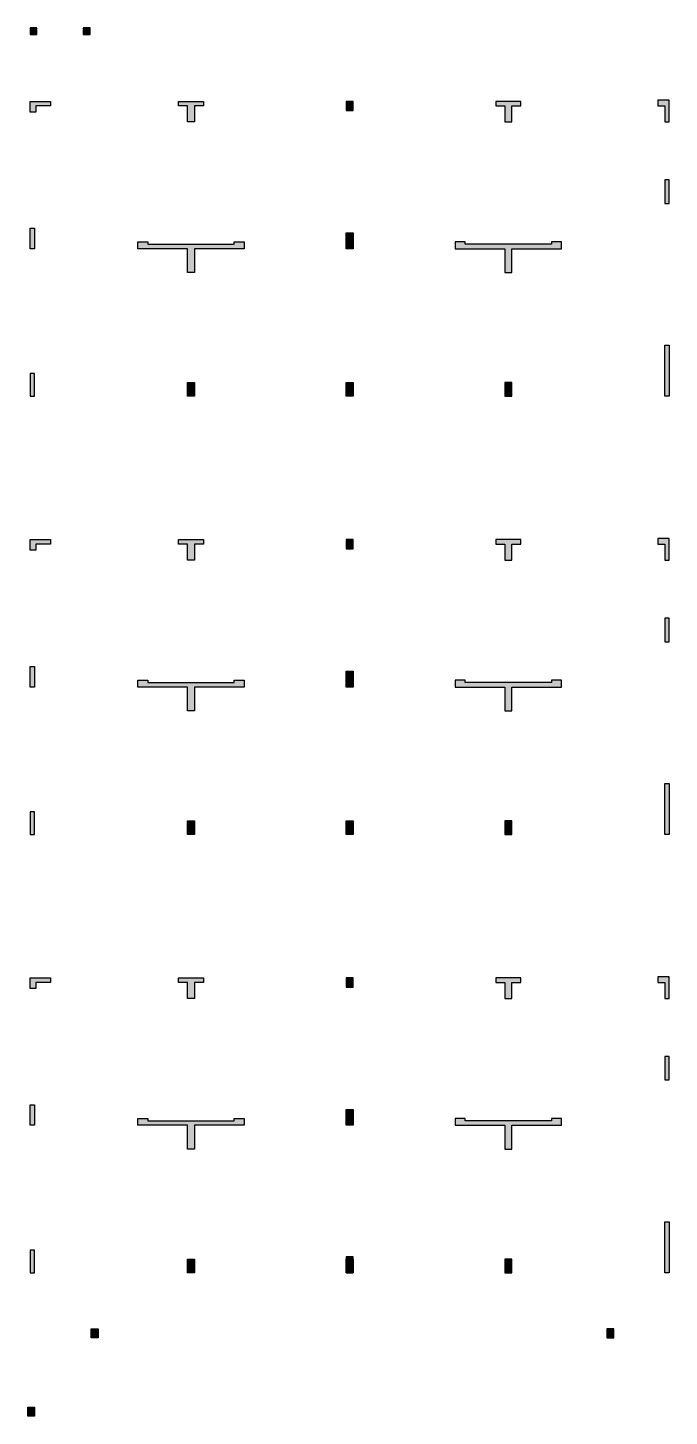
# Model space of a CAD drawing. Header units: millimetres. Extents: x 365176 to 393476, y 145558 to 206793.
import ezdxf

# ---------------------------------------------------------------- set-up
doc = ezdxf.new("R2010")
doc.units = ezdxf.units.MM
doc.header["$LTSCALE"] = 1000
for name, color, linetype in [('S-COLU-HATCH', 30, 'Continuous'), ('S-COLU-LINE1', 6, 'Continuous'), ('S-WALL-LINE1', 12, 'Continuous')]:
    doc.layers.add(name, color=color, linetype=linetype)

msp = doc.modelspace()

# ---------------------------------------------------------------- hatches: boundary and pattern name
at = {"layer": 'S-COLU-HATCH', "linetype": 'ByBlock'}
h = msp.add_hatch(color=0, dxfattribs=at)
h.dxf.hatch_style = 1
h.paths.add_polyline_path([(365276, 206493), (365576, 206493), (365576, 206793), (365276, 206793)])
h = msp.add_hatch(color=0, dxfattribs=at)
h.dxf.hatch_style = 1
h.paths.add_polyline_path([(367626, 206493), (367926, 206493), (367926, 206793), (367626, 206793)])
at = {"layer": 'S-COLU-HATCH'}
h = msp.add_hatch(color=0, dxfattribs=at)
h.dxf.hatch_style = 1
h.paths.add_polyline_path([(365276, 203078), (365276, 203548), (366176, 203548), (366176, 203348), (365526, 203348), (365526, 203078)])
h = msp.add_hatch(color=0, dxfattribs=at)
h.dxf.hatch_style = 1
h.paths.add_polyline_path([(371826, 203348), (371826, 203548), (372926, 203548), (372926, 203348), (372526, 203348), (372526, 202648), (372226, 202648), (372226, 203348)])
h = msp.add_hatch(color=0, dxfattribs=at)
h.dxf.hatch_style = 1
h.paths.add_polyline_path([(379526, 203548), (379226, 203548), (379226, 203148), (379526, 203148)])
h = msp.add_hatch(color=0, dxfattribs=at)
h.dxf.hatch_style = 1
h.paths.add_polyline_path([(386926, 203348), (386926, 203548), (385826, 203548), (385826, 203348), (386226, 203348), (386226, 202648), (386526, 202648), (386526, 203348)])
h = msp.add_hatch(color=0, dxfattribs=at)
h.dxf.hatch_style = 1
h.paths.add_polyline_path([(393476, 202648), (393476, 203598), (392976, 203598), (392976, 203348), (393276, 203348), (393276, 202648)])
h = msp.add_hatch(color=0, dxfattribs=at)
h.dxf.hatch_style = 1
h.paths.add_polyline_path([(393476, 200088), (393276, 200088), (393276, 199048), (393476, 199048)])
h = msp.add_hatch(color=0, dxfattribs=at)
h.dxf.hatch_style = 1
h.paths.add_polyline_path([(365276, 197948), (365476, 197948), (365476, 197048), (365276, 197048)])
h = msp.add_hatch(color=0, dxfattribs=at)
h.dxf.hatch_style = 1
h.paths.add_polyline_path([(370476, 197248), (374276, 197248), (374276, 197348), (374726, 197348), (374726, 197048), (372526, 197048), (372526, 195998), (372226, 195998), (372226, 197048), (370026, 197048), (370026, 197348), (370476, 197348)])
h = msp.add_hatch(color=0, dxfattribs=at)
h.dxf.hatch_style = 1
h.paths.add_polyline_path([(379226, 197748), (379526, 197748), (379526, 197048), (379226, 197048)])
h = msp.add_hatch(color=0, dxfattribs=at)
h.dxf.hatch_style = 1
h.paths.add_polyline_path([(388276, 197248), (384476, 197248), (384476, 197348), (384026, 197348), (384026, 197048), (386226, 197048), (386226, 195998), (386526, 195998), (386526, 197048), (388726, 197048), (388726, 197348), (388276, 197348)])
h = msp.add_hatch(color=0, dxfattribs=at)
h.dxf.hatch_style = 1
h.paths.add_polyline_path([(393476, 190548), (393276, 190548), (393276, 192798), (393476, 192798)])
h = msp.add_hatch(color=0, dxfattribs=at)
h.dxf.hatch_style = 1
h.paths.add_polyline_path([(365276, 190548), (365476, 190548), (365476, 191548), (365276, 191548)])
h = msp.add_hatch(color=0, dxfattribs=at)
h.dxf.hatch_style = 1
h.paths.add_polyline_path([(372226, 191148), (372526, 191148), (372526, 190548), (372226, 190548)])
h = msp.add_hatch(color=0, dxfattribs=at)
h.dxf.hatch_style = 1
h.paths.add_polyline_path([(379526, 190548), (379226, 190548), (379226, 191148), (379526, 191148)])
h = msp.add_hatch(color=0, dxfattribs=at)
h.dxf.hatch_style = 1
h.paths.add_polyline_path([(386526, 191148), (386226, 191148), (386226, 190548), (386526, 190548)])
h = msp.add_hatch(color=0, dxfattribs=at)
h.dxf.hatch_style = 1
h.paths.add_polyline_path([(365276, 183748), (365276, 184218), (366176, 184218), (366176, 184018), (365526, 184018), (365526, 183748)])
h = msp.add_hatch(color=0, dxfattribs=at)
h.dxf.hatch_style = 1
h.paths.add_polyline_path([(371826, 184018), (371826, 184218), (372926, 184218), (372926, 184018), (372526, 184018), (372526, 183318), (372226, 183318), (372226, 184018)])
h = msp.add_hatch(color=0, dxfattribs=at)
h.dxf.hatch_style = 1
h.paths.add_polyline_path([(379526, 184218), (379226, 184218), (379226, 183818), (379526, 183818)])
h = msp.add_hatch(color=0, dxfattribs=at)
h.dxf.hatch_style = 1
h.paths.add_polyline_path([(386926, 184018), (386926, 184218), (385826, 184218), (385826, 184018), (386226, 184018), (386226, 183318), (386526, 183318), (386526, 184018)])
h = msp.add_hatch(color=0, dxfattribs=at)
h.dxf.hatch_style = 1
h.paths.add_polyline_path([(393476, 183318), (393476, 184268), (392976, 184268), (392976, 184018), (393276, 184018), (393276, 183318)])
h = msp.add_hatch(color=0, dxfattribs=at)
h.dxf.hatch_style = 1
h.paths.add_polyline_path([(393476, 180758), (393276, 180758), (393276, 179718), (393476, 179718)])
h = msp.add_hatch(color=0, dxfattribs=at)
h.dxf.hatch_style = 1
h.paths.add_polyline_path([(365276, 178618), (365476, 178618), (365476, 177718), (365276, 177718)])
h = msp.add_hatch(color=0, dxfattribs=at)
h.dxf.hatch_style = 1
h.paths.add_polyline_path([(379226, 178418), (379526, 178418), (379526, 177718), (379226, 177718)])
h = msp.add_hatch(color=0, dxfattribs=at)
h.dxf.hatch_style = 1
h.paths.add_polyline_path([(370476, 177918), (374276, 177918), (374276, 178018), (374726, 178018), (374726, 177718), (372526, 177718), (372526, 176668), (372226, 176668), (372226, 177718), (370026, 177718), (370026, 178018), (370476, 178018)])
h = msp.add_hatch(color=0, dxfattribs=at)
h.dxf.hatch_style = 1
h.paths.add_polyline_path([(388276, 177918), (384476, 177918), (384476, 178018), (384026, 178018), (384026, 177718), (386226, 177718), (386226, 176668), (386526, 176668), (386526, 177718), (388726, 177718), (388726, 178018), (388276, 178018)])
h = msp.add_hatch(color=0, dxfattribs=at)
h.dxf.hatch_style = 1
h.paths.add_polyline_path([(393476, 171218), (393276, 171218), (393276, 173468), (393476, 173468)])
h = msp.add_hatch(color=0, dxfattribs=at)
h.dxf.hatch_style = 1
h.paths.add_polyline_path([(365276, 171218), (365476, 171218), (365476, 172218), (365276, 172218)])
h = msp.add_hatch(color=0, dxfattribs=at)
h.dxf.hatch_style = 1
h.paths.add_polyline_path([(372226, 171818), (372526, 171818), (372526, 171218), (372226, 171218)])
h = msp.add_hatch(color=0, dxfattribs=at)
h.dxf.hatch_style = 1
h.paths.add_polyline_path([(379526, 171218), (379226, 171218), (379226, 171818), (379526, 171818)])
h = msp.add_hatch(color=0, dxfattribs=at)
h.dxf.hatch_style = 1
h.paths.add_polyline_path([(386526, 171818), (386226, 171818), (386226, 171218), (386526, 171218)])
h = msp.add_hatch(color=0, dxfattribs=at)
h.dxf.hatch_style = 1
h.paths.add_polyline_path([(365276, 164418), (365276, 164888), (366176, 164888), (366176, 164688), (365526, 164688), (365526, 164418)])
h = msp.add_hatch(color=0, dxfattribs=at)
h.dxf.hatch_style = 1
h.paths.add_polyline_path([(371826, 164688), (371826, 164888), (372926, 164888), (372926, 164688), (372526, 164688), (372526, 163988), (372226, 163988), (372226, 164688)])
h = msp.add_hatch(color=0, dxfattribs=at)
h.dxf.hatch_style = 1
h.paths.add_polyline_path([(379526, 164888), (379226, 164888), (379226, 164488), (379526, 164488)])
h = msp.add_hatch(color=0, dxfattribs=at)
h.dxf.hatch_style = 1
h.paths.add_polyline_path([(386926, 164688), (386926, 164888), (385826, 164888), (385826, 164688), (386226, 164688), (386226, 163988), (386526, 163988), (386526, 164688)])
h = msp.add_hatch(color=0, dxfattribs=at)
h.dxf.hatch_style = 1
h.paths.add_polyline_path([(393476, 163988), (393476, 164938), (392976, 164938), (392976, 164688), (393276, 164688), (393276, 163988)])
h = msp.add_hatch(color=0, dxfattribs=at)
h.dxf.hatch_style = 1
h.paths.add_polyline_path([(393476, 161428), (393276, 161428), (393276, 160388), (393476, 160388)])
h = msp.add_hatch(color=0, dxfattribs=at)
h.dxf.hatch_style = 1
h.paths.add_polyline_path([(365276, 159288), (365476, 159288), (365476, 158388), (365276, 158388)])
h = msp.add_hatch(color=0, dxfattribs=at)
h.dxf.hatch_style = 1
h.paths.add_polyline_path([(370476, 158588), (374276, 158588), (374276, 158688), (374726, 158688), (374726, 158388), (372526, 158388), (372526, 157338), (372226, 157338), (372226, 158388), (370026, 158388), (370026, 158688), (370476, 158688)])
h = msp.add_hatch(color=0, dxfattribs=at)
h.dxf.hatch_style = 1
h.paths.add_polyline_path([(379226, 159088), (379526, 159088), (379526, 158388), (379226, 158388)])
h = msp.add_hatch(color=0, dxfattribs=at)
h.dxf.hatch_style = 1
h.paths.add_polyline_path([(388276, 158588), (384476, 158588), (384476, 158688), (384026, 158688), (384026, 158388), (386226, 158388), (386226, 157338), (386526, 157338), (386526, 158388), (388726, 158388), (388726, 158688), (388276, 158688)])
h = msp.add_hatch(color=0, dxfattribs=at)
h.dxf.hatch_style = 1
h.paths.add_polyline_path([(393476, 151888), (393276, 151888), (393276, 154138), (393476, 154138)])
h = msp.add_hatch(color=0, dxfattribs=at)
h.dxf.hatch_style = 1
h.paths.add_polyline_path([(365276, 151888), (365476, 151888), (365476, 152888), (365276, 152888)])
h = msp.add_hatch(color=0, dxfattribs=at)
h.dxf.hatch_style = 1
h.paths.add_polyline_path([(372226, 152488), (372526, 152488), (372526, 151888), (372226, 151888)])
h = msp.add_hatch(color=0, dxfattribs=at)
h.dxf.hatch_style = 1
h.paths.add_polyline_path([(379526, 152588), (379226, 152588), (379226, 151888), (379526, 151888)])
h = msp.add_hatch(color=0, dxfattribs=at)
h.dxf.hatch_style = 1
h.paths.add_polyline_path([(379526, 151888), (379226, 151888), (379226, 152488), (379526, 152488)])
h = msp.add_hatch(color=0, dxfattribs=at)
h.dxf.hatch_style = 1
h.paths.add_polyline_path([(386526, 152488), (386226, 152488), (386226, 151888), (386526, 151888)])
h = msp.add_hatch(color=0, dxfattribs=at)
h.dxf.hatch_style = 1
h.paths.add_polyline_path([(368276, 149418), (368276, 149018), (367976, 149018), (367976, 149418)])
h = msp.add_hatch(color=0, dxfattribs=at)
h.dxf.hatch_style = 1
h.paths.add_polyline_path([(391026, 149418), (390726, 149418), (390726, 149018), (391026, 149018)])
h = msp.add_hatch(color=0, dxfattribs=at)
h.dxf.hatch_style = 1
h.paths.add_polyline_path([(365476, 145558), (365176, 145558), (365176, 145958), (365476, 145958)])

# ---------------------------------------------------------------- linework, layer by layer
at = {"layer": 'S-COLU-LINE1', "linetype": 'ByBlock', "elevation": 0}
for points in [[(365276, 206493), (365576, 206493), (365576, 206793), (365276, 206793)], [(367626, 206493), (367926, 206493), (367926, 206793), (367626, 206793)]]:
    msp.add_lwpolyline(points, close=True, dxfattribs=at)
at = {"layer": 'S-COLU-LINE1', "linetype": 'ByBlock'}
for points in [[(379526, 203548), (379226, 203548), (379226, 203148), (379526, 203148)], [(379226, 197748), (379526, 197748), (379526, 197048), (379226, 197048)], [(372226, 191148), (372526, 191148), (372526, 190548), (372226, 190548)], [(379526, 190548), (379226, 190548), (379226, 191148), (379526, 191148)], [(386526, 191148), (386226, 191148), (386226, 190548), (386526, 190548)], [(379526, 184218), (379226, 184218), (379226, 183818), (379526, 183818)], [(379226, 178418), (379526, 178418), (379526, 177718), (379226, 177718)], [(372226, 171818), (372526, 171818), (372526, 171218), (372226, 171218)], [(379526, 171218), (379226, 171218), (379226, 171818), (379526, 171818)], [(386526, 171818), (386226, 171818), (386226, 171218), (386526, 171218)], [(379526, 164888), (379226, 164888), (379226, 164488), (379526, 164488)], [(379226, 159088), (379526, 159088), (379526, 158388), (379226, 158388)], [(372226, 152488), (372526, 152488), (372526, 151888), (372226, 151888)], [(379526, 152588), (379226, 152588), (379226, 151888), (379526, 151888)], [(379526, 151888), (379226, 151888), (379226, 152488), (379526, 152488)], [(386526, 152488), (386226, 152488), (386226, 151888), (386526, 151888)], [(368276, 149418), (368276, 149018), (367976, 149018), (367976, 149418)], [(391026, 149418), (390726, 149418), (390726, 149018), (391026, 149018)], [(365476, 145558), (365176, 145558), (365176, 145958), (365476, 145958)]]:
    msp.add_lwpolyline(points, close=True, dxfattribs=at)
at = {"layer": 'S-WALL-LINE1', "linetype": 'ByBlock'}
for points in [[(365276, 203078), (365276, 203548), (366176, 203548), (366176, 203348), (365526, 203348), (365526, 203078)], [(371826, 203348), (371826, 203548), (372926, 203548), (372926, 203348), (372526, 203348), (372526, 202648), (372226, 202648), (372226, 203348)], [(386926, 203348), (386926, 203548), (385826, 203548), (385826, 203348), (386226, 203348), (386226, 202648), (386526, 202648), (386526, 203348)], [(393476, 202648), (393476, 203598), (392976, 203598), (392976, 203348), (393276, 203348), (393276, 202648)], [(393476, 200088), (393276, 200088), (393276, 199048), (393476, 199048)], [(365276, 197948), (365476, 197948), (365476, 197048), (365276, 197048)], [(370476, 197248), (374276, 197248), (374276, 197348), (374726, 197348), (374726, 197048), (372526, 197048), (372526, 195998), (372226, 195998), (372226, 197048), (370026, 197048), (370026, 197348), (370476, 197348)], [(388276, 197248), (384476, 197248), (384476, 197348), (384026, 197348), (384026, 197048), (386226, 197048), (386226, 195998), (386526, 195998), (386526, 197048), (388726, 197048), (388726, 197348), (388276, 197348)], [(393476, 190548), (393276, 190548), (393276, 192798), (393476, 192798)], [(365276, 190548), (365476, 190548), (365476, 191548), (365276, 191548)], [(365276, 183748), (365276, 184218), (366176, 184218), (366176, 184018), (365526, 184018), (365526, 183748)], [(371826, 184018), (371826, 184218), (372926, 184218), (372926, 184018), (372526, 184018), (372526, 183318), (372226, 183318), (372226, 184018)], [(386926, 184018), (386926, 184218), (385826, 184218), (385826, 184018), (386226, 184018), (386226, 183318), (386526, 183318), (386526, 184018)], [(393476, 183318), (393476, 184268), (392976, 184268), (392976, 184018), (393276, 184018), (393276, 183318)], [(393476, 180758), (393276, 180758), (393276, 179718), (393476, 179718)], [(365276, 178618), (365476, 178618), (365476, 177718), (365276, 177718)], [(370476, 177918), (374276, 177918), (374276, 178018), (374726, 178018), (374726, 177718), (372526, 177718), (372526, 176668), (372226, 176668), (372226, 177718), (370026, 177718), (370026, 178018), (370476, 178018)], [(388276, 177918), (384476, 177918), (384476, 178018), (384026, 178018), (384026, 177718), (386226, 177718), (386226, 176668), (386526, 176668), (386526, 177718), (388726, 177718), (388726, 178018), (388276, 178018)], [(393476, 171218), (393276, 171218), (393276, 173468), (393476, 173468)], [(365276, 171218), (365476, 171218), (365476, 172218), (365276, 172218)], [(365276, 164418), (365276, 164888), (366176, 164888), (366176, 164688), (365526, 164688), (365526, 164418)], [(371826, 164688), (371826, 164888), (372926, 164888), (372926, 164688), (372526, 164688), (372526, 163988), (372226, 163988), (372226, 164688)], [(386926, 164688), (386926, 164888), (385826, 164888), (385826, 164688), (386226, 164688), (386226, 163988), (386526, 163988), (386526, 164688)], [(393476, 163988), (393476, 164938), (392976, 164938), (392976, 164688), (393276, 164688), (393276, 163988)], [(393476, 161428), (393276, 161428), (393276, 160388), (393476, 160388)], [(365276, 159288), (365476, 159288), (365476, 158388), (365276, 158388)], [(370476, 158588), (374276, 158588), (374276, 158688), (374726, 158688), (374726, 158388), (372526, 158388), (372526, 157338), (372226, 157338), (372226, 158388), (370026, 158388), (370026, 158688), (370476, 158688)], [(388276, 158588), (384476, 158588), (384476, 158688), (384026, 158688), (384026, 158388), (386226, 158388), (386226, 157338), (386526, 157338), (386526, 158388), (388726, 158388), (388726, 158688), (388276, 158688)], [(393476, 151888), (393276, 151888), (393276, 154138), (393476, 154138)], [(365276, 151888), (365476, 151888), (365476, 152888), (365276, 152888)]]:
    msp.add_lwpolyline(points, close=True, dxfattribs=at)

doc.saveas('drawing.dxf')
